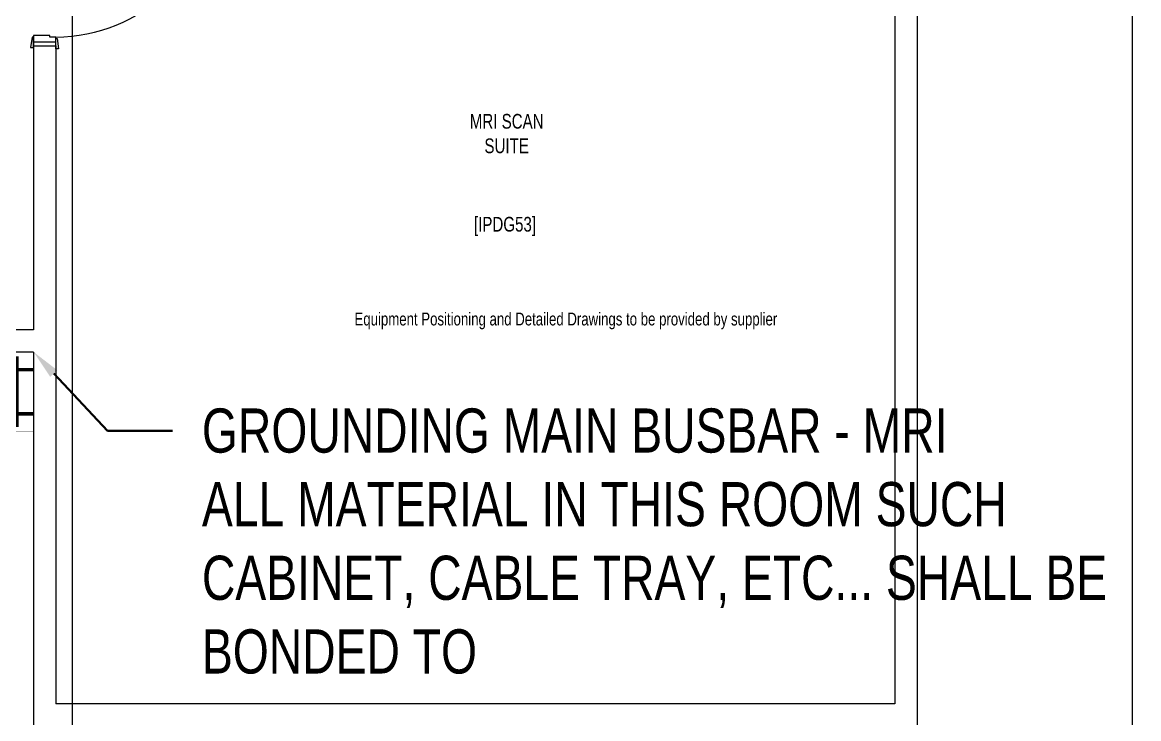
# Model space of a CAD drawing. Header units: metres. Extents: x -18745 to 220762, y -1579758 to -1356048.
# Drawn here: x 100274 to 107855, y -1454173 to -1449443 of the extents above; entities that cross this region are included whole.
import ezdxf
from ezdxf import colors
from ezdxf.entities.mleader import LeaderData, LeaderLine
from ezdxf.math import Vec2, Vec3

# ---------------------------------------------------------------- set-up
doc = ezdxf.new("R2010")
doc.units = ezdxf.units.M
doc.linetypes.add('DASHED2', pattern=[0.375, 0.25, -0.125])
doc.layers.get('0').update_dxf_attribs({"lineweight": 0})
for name, color, linetype in [('0E-PW-GRD', 6, 'Continuous'), ('0E-PW-GRD2', 6, 'Continuous'), ('A-100 - Copy$0$axes', 8, 'Continuous')]:
    doc.layers.add(name, color=color, linetype=linetype)
for name, color, linetype, lineweight in [('A-100 - Copy$0$72_EGR_BASE_TEXT', 8, 'Continuous', 0), ('A-100 - Copy$0$Medical Equipment and Furniture', 8, 'Continuous', 0), ('A-100 - Copy$0$Walls', 8, 'Continuous', 0), ('A-100 - Copy$0$Wooden Joinery', 8, 'Continuous', 0), ('E-GRND', 94, 'DASHED2', 40)]:
    doc.layers.add(name, color=color, linetype=linetype, lineweight=lineweight)
doc.styles.add('A-100 - Copy$0$X3G_ENTITY_257CFD', font='swisscl.ttf', dxfattribs={"height": 200})
doc.styles.add('A-100 - Copy$0$X3G_ENTITY_2587EA', font='swisscl.ttf', dxfattribs={"height": 200})
doc.styles.add('ROMANS', font='romans.shx', dxfattribs={"width": 0.85})

# ---------------------------------------------------------------- blocks, each defined once
blk = doc.blocks.new('A-100 - Copy')
at = {"layer": 'A-100 - Copy$0$axes'}
for p, q in [((100615.3, -1477297.4, 2.4), (100615.3, -1366691.8, 2.4)), ((107813.3, -1477297.4, 0), (107813.3, -1366691.8, 0))]:
    blk.add_line(p, q, dxfattribs=at)
at = {"layer": 'A-100 - Copy$0$Walls'}
for p, q in [((106350.3, -1445222.7, 2.4), (106350.3, -1458274.4, 2.4)), ((106200.3, -1447472.7, 2.4), (106200.3, -1454072.9, 2.4)), ((100350.3, -1449602.7, 2.4), (100500.3, -1449602.7, 2.4)), ((100350.3, -1451532, 2.4), (96963, -1451532, 2.4)), ((100350.3, -1451682, 2.4), (96963, -1451682, 2.4)), ((106200.3, -1454072.9, 2.4), (100500.3, -1454072.9, 2.4))]:
    blk.add_line(p, q, dxfattribs=at)
at = {"layer": 'A-100 - Copy$0$Walls', "elevation": 2.4}
for points in [[(100350.3, -1449602.7), (100350.3, -1451532)], [(100500.3, -1449602.7), (100500.3, -1454072.9)], [(100350.3, -1451682), (100350.3, -1454972.7)]]:
    blk.add_lwpolyline(points, dxfattribs=at)
at = {"layer": 'A-100 - Copy$0$Wooden Joinery', "elevation": 2.4}
for points in [[(100350.3, -1449542.7), (100340.3, -1449542.7), (100330.3, -1449612.7), (100350.3, -1449612.7)], [(100500.3, -1449552.7), (100510.3, -1449552.7), (100520.3, -1449622.7), (100500.3, -1449622.7)]]:
    blk.add_lwpolyline(points, close=True, dxfattribs=at)
for points in [[(100500.3, -1449577.7), (100500.3, -1449542.7), (100460.3, -1449542.7), (100460.3, -1449532.7), (100350.3, -1449532.7), (100350.3, -1449577.7)], [(100500.3, -1449577.7), (100350.3, -1449577.7), (100350.3, -1449602.7), (100500.3, -1449602.7)]]:
    blk.add_lwpolyline(points, dxfattribs=at)
at = {"layer": 'A-100 - Copy$0$Wooden Joinery'}
blk.add_arc((100500.3, -1448462.7, 2.4), 1080, 270, 357.87734, dxfattribs=at)
at = {"layer": 'A-100 - Copy$0$72_EGR_BASE_TEXT', "char_height": 100, "attachment_point": 2, "style": 'A-100 - Copy$0$X3G_ENTITY_2587EA'}
for s, insert in [('MRI SCAN^M^JSUITE', (103563.2, -1450064.8, 2.4)), ('[IPDG53]', (103551.7, -1450764.1, 2.4))]:
    blk.add_mtext(s, dxfattribs=dict(at, insert=insert))
at = {"layer": 'A-100 - Copy$0$Medical Equipment and Furniture', "insert": (103965.2, -1451414.2, 0), "char_height": 87.473, "width": 3260.537, "attachment_point": 2, "style": 'A-100 - Copy$0$X3G_ENTITY_257CFD'}
blk.add_mtext('Equipment Positioning and Detailed Drawings to be provided by supplier', dxfattribs=at)
blk = doc.blocks.new('*U9')
at = {"layer": '0E-PW-GRD', "ltscale": 0.25}
for points, const_width in [([(-200, 850), (-200, 50)], 60), ([(-200, 700), (0, 700)], 40), ([(-200, 200), (0, 200)], 40)]:
    blk.add_lwpolyline(points, dxfattribs=dict(at, const_width=const_width))

msp = doc.modelspace()

# ---------------------------------------------------------------- block references
msp.add_blockref('A-100 - Copy', (0, 0))

# ---------------------------------------------------------------- next in the draw order: linework, layer by layer
at = {"layer": '0E-PW-GRD2', "ltscale": 500, "const_width": 1.2, "elevation": 2.4}
msp.add_lwpolyline([(100350.3, -1451682), (100140.3, -1451682), (100140.3, -1452222), (100350.3, -1452222)], close=True, dxfattribs=at)

# ---------------------------------------------------------------- next in the draw order: block references
at = {"layer": '0E-PW-GRD2', "xscale": 0.6, "yscale": 0.6, "zscale": 0.6}
msp.add_blockref('*U9', (100350.3, -1452222, 2.4), dxfattribs=at)

# ---------------------------------------------------------------- next in the draw order: leaders
at = {"layer": 'E-GRND', "linetype": 'ByBlock', "ltscale": 400}
ml = msp.add_multileader_mtext('Standard', dxfattribs=at)
ml.set_content('{\\fArial|b0|i0|c0|p34;\\W0.75;\\C256;GROUNDING MAIN BUSBAR - MRI\\PALL MATERIAL IN THIS ROOM SUCH CABINET, CABLE TRAY, ETC... SHALL BE BONDED TO}', color=140, style='ROMANS')
ml.set_leader_properties(color=181, lineweight=-1)
ml.build(insert=Vec2(0, 0))
ml.multileader.update_dxf_attribs({"dogleg_length": 319.7, "arrow_head_size": 200})
ctx = ml.context
ctx.base_point, ctx.char_height, ctx.arrow_head_size, ctx.landing_gap_size, ctx.plane_origin, ctx.plane_x_axis, ctx.plane_y_axis = Vec3(101293.4, -1452218.2, 0), 300, 200, 200, Vec3(105632.3, -1457514.6, 0), Vec3(1, 0.000063), Vec3(-0.000063, 1)
notes = []
notes.append((ctx, [(1, (1, 1, 0), (100851.4, -1452218.2, 0), (1, 0.000063), 442, [(0, [(100350.3, -1451682, 0)], 0, [])])]))
ctx.mtext.insert, ctx.mtext.text_direction, ctx.mtext.rotation, ctx.mtext.width, ctx.mtext.defined_height, ctx.mtext.flow_direction = Vec3(101493.4, -1452065.6, 0), Vec3(1, 0.000063), 0.000063, 6361.861, 2607.8, 5
for ctx, leaders in notes:
    for number, flags, end, landing, length, lines in leaders:
        leader = LeaderData()
        leader.index, (leader.has_last_leader_line, leader.has_dogleg_vector, leader.attachment_direction) = number, flags
        leader.last_leader_point, leader.dogleg_vector, leader.dogleg_length = Vec3(end), Vec3(landing), length
        for number, points, colour, breaks in lines:
            line = LeaderLine()
            line.index, line.vertices, line.color, line.breaks = number, Vec3.list(points), colors.encode_raw_color(colour), breaks
            leader.lines.append(line)
        ctx.leaders.append(leader)

doc.saveas('drawing.dxf')
